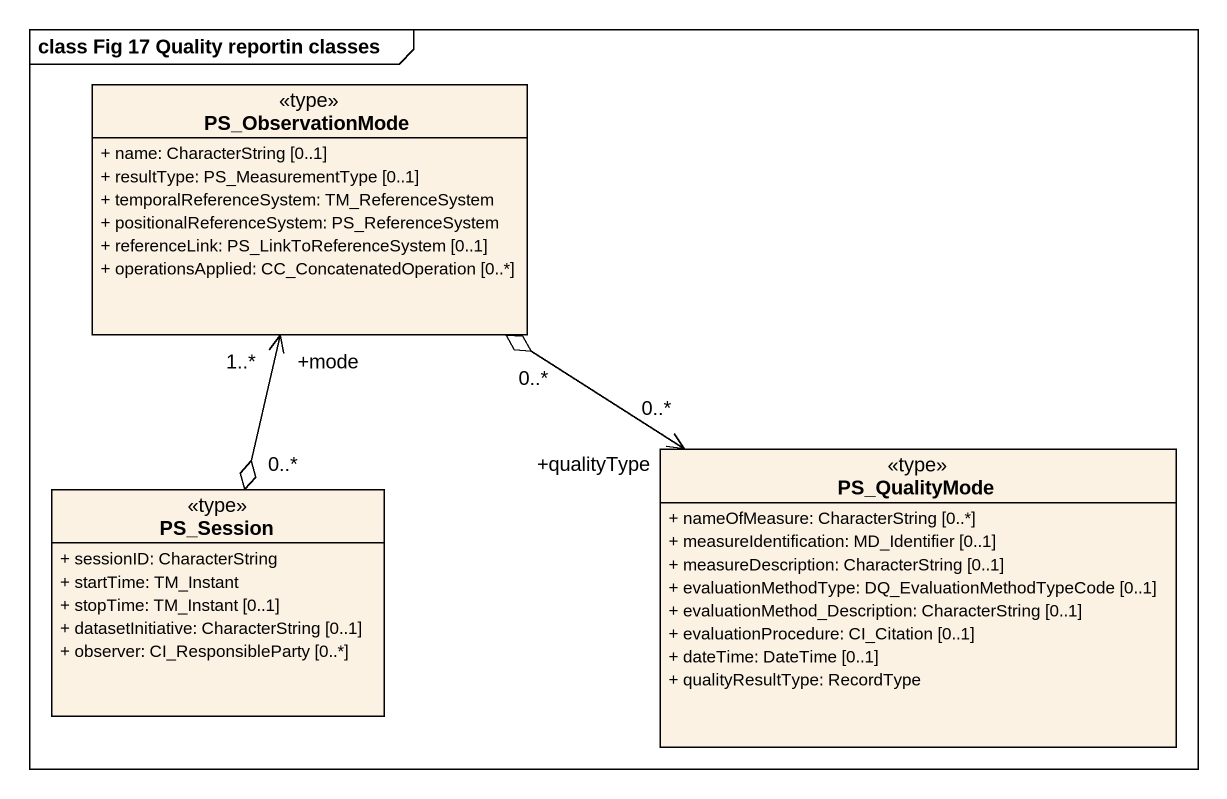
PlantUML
@startuml
mainframe class Fig 17 Quality reportin classes
hide circle
hide empty members
skinparam classAttributeIconSize 0
class PS_ObservationMode <<type>> {
  + name: CharacterString [0..1]
  + resultType: PS_MeasurementType [0..1]
  + temporalReferenceSystem: TM_ReferenceSystem
  + positionalReferenceSystem: PS_ReferenceSystem
  + referenceLink: PS_LinkToReferenceSystem [0..1]
  + operationsApplied: CC_ConcatenatedOperation [0..*]
}
class PS_QualityMode <<type>> {
  + nameOfMeasure: CharacterString [0..*]
  + measureIdentification: MD_Identifier [0..1]
  + measureDescription: CharacterString [0..1]
  + evaluationMethodType: DQ_EvaluationMethodTypeCode [0..1]
  + evaluationMethod_Description: CharacterString [0..1]
  + evaluationProcedure: CI_Citation [0..1]
  + dateTime: DateTime [0..1]
  + qualityResultType: RecordType
}
class PS_Session <<type>> {
  + sessionID: CharacterString
  + startTime: TM_Instant
  + stopTime: TM_Instant [0..1]
  + datasetInitiative: CharacterString [0..1]
  + observer: CI_ResponsibleParty [0..*]
}
PS_ObservationMode "0..*" o--> "+qualityType\n0..*" PS_QualityMode
PS_Session "0..*" o-up-> "+mode\n1..*" PS_ObservationMode
@enduml
